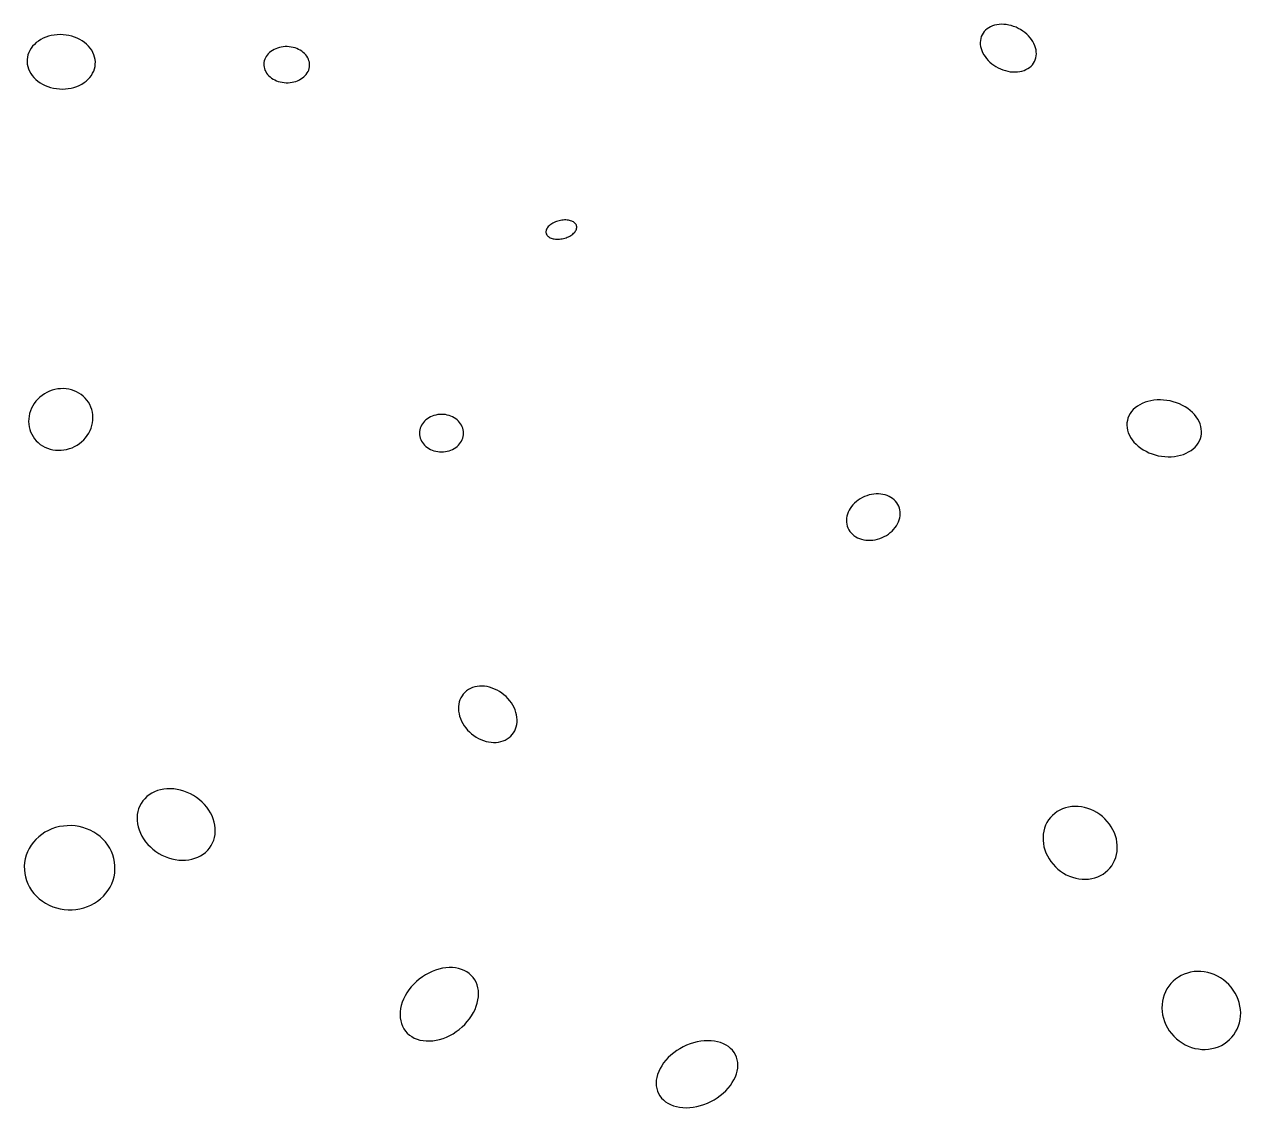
# Model space of a CAD drawing. Header units: metres. Extents: x -13210 to 22947, y -293218 to -275362.
# Drawn here: x 5894 to 22947, y -293218 to -278028 of the extents above; entities that cross this region are included whole.
import ezdxf

# ---------------------------------------------------------------- set-up
doc = ezdxf.new("R2010")
doc.units = ezdxf.units.M

msp = doc.modelspace()

# ---------------------------------------------------------------- linework, layer by layer
at = {"layer": 'LAYER'}
for p, q in [((19350.72, -278129.92), (19334.35, -278151.72)), ((19369.66, -278109.89), (19350.72, -278129.92)), ((19391.03, -278091.78), (19369.66, -278109.89)), ((19414.66, -278075.73), (19391.03, -278091.78)), ((19440.38, -278061.86), (19414.66, -278075.73)), ((19467.98, -278050.27), (19440.38, -278061.86)), ((19497.27, -278041.07), (19467.98, -278050.27)), ((19528, -278034.3), (19497.27, -278041.07)), ((19559.96, -278030.04), (19528, -278034.3)), ((19592.9, -278028.3), (19559.96, -278030.04)), ((19626.57, -278029.11), (19592.9, -278028.3)), ((19660.71, -278032.45), (19626.57, -278029.11)), ((19695.06, -278038.3), (19660.71, -278032.45)), ((19729.36, -278046.62), (19695.06, -278038.3)), ((19763.34, -278057.34), (19729.36, -278046.62)), ((19796.76, -278070.38), (19763.34, -278057.34)), ((19829.36, -278085.65), (19796.76, -278070.38)), ((19860.88, -278103.02), (19829.36, -278085.65)), ((19891.1, -278122.36), (19860.88, -278103.02)), ((19919.77, -278143.53), (19891.1, -278122.36)), ((6061.28, -278284.9), (6034.11, -278309.47)), ((6091.11, -278262.38), (6061.28, -278284.9)), ((6123.38, -278242.08), (6091.11, -278262.38)), ((6157.83, -278224.15), (6123.38, -278242.08)), ((6194.21, -278208.74), (6157.83, -278224.15)), ((6232.24, -278195.95), (6194.21, -278208.74)), ((6271.63, -278185.88), (6232.24, -278195.95)), ((6312.08, -278178.62), (6271.63, -278185.88)), ((6353.28, -278174.21), (6312.08, -278178.62)), ((6394.92, -278172.7), (6353.28, -278174.21)), ((6436.68, -278174.08), (6394.92, -278172.7)), ((6478.24, -278178.36), (6436.68, -278174.08)), ((6519.29, -278185.5), (6478.24, -278178.36)), ((6559.51, -278195.44), (6519.29, -278185.5)), ((6598.61, -278208.11), (6559.51, -278195.44)), ((6636.27, -278223.41), (6598.61, -278208.11)), ((6672.22, -278241.23), (6636.27, -278223.41)), ((6706.18, -278261.43), (6672.22, -278241.23)), ((6737.89, -278283.85), (6706.18, -278261.43)), ((6767.11, -278308.33), (6737.89, -278283.85)), ((19296.76, -278253.12), (19294.7, -278281.05)), ((19294.7, -278281.05), (19295.63, -278309.61)), ((19301.81, -278226.02), (19296.76, -278253.12)), ((19309.81, -278199.95), (19301.81, -278226.02)), ((19320.68, -278175.12), (19309.81, -278199.95)), ((19334.35, -278151.72), (19320.68, -278175.12)), ((19946.68, -278166.37), (19919.77, -278143.53)), ((19971.62, -278190.7), (19946.68, -278166.37)), ((19994.41, -278216.33), (19971.62, -278190.7)), ((20014.88, -278243.08), (19994.41, -278216.33)), ((20032.86, -278270.73), (20014.88, -278243.08)), ((20048.22, -278299.08), (20032.86, -278270.73)), ((20060.84, -278327.91), (20048.22, -278299.08)), ((5944.6, -278456.03), (5936.92, -278488.52)), ((5955.82, -278424.28), (5944.6, -278456.03)), ((5970.51, -278393.53), (5955.82, -278424.28)), ((5988.55, -278363.99), (5970.51, -278393.53)), ((6009.8, -278335.9), (5988.55, -278363.99)), ((6034.11, -278309.47), (6009.8, -278335.9)), ((6793.63, -278334.68), (6767.11, -278308.33)), ((6817.22, -278362.7), (6793.63, -278334.68)), ((6837.73, -278392.18), (6817.22, -278362.7)), ((6854.99, -278422.88), (6837.73, -278392.18)), ((6868.86, -278454.59), (6854.99, -278422.88)), ((6879.25, -278487.05), (6868.86, -278454.59)), ((9297.66, -278458.66), (9284.09, -278477.83)), ((9313.32, -278440.52), (9297.66, -278458.66)), ((9330.95, -278423.55), (9313.32, -278440.52)), ((9350.41, -278407.88), (9330.95, -278423.55)), ((9371.56, -278393.62), (9350.41, -278407.88)), ((9394.24, -278380.89), (9371.56, -278393.62)), ((9418.26, -278369.78), (9394.24, -278380.89)), ((9443.46, -278360.38), (9418.26, -278369.78)), ((9469.63, -278352.76), (9443.46, -278360.38)), ((9496.59, -278346.97), (9469.63, -278352.76)), ((9524.11, -278343.07), (9496.59, -278346.97)), ((9552.01, -278341.07), (9524.11, -278343.07)), ((9580.05, -278341.01), (9552.01, -278341.07)), ((9608.03, -278342.86), (9580.05, -278341.01)), ((9635.74, -278346.63), (9608.03, -278342.86)), ((9662.96, -278352.29), (9635.74, -278346.63)), ((9689.49, -278359.78), (9662.96, -278352.29)), ((9715.12, -278369.06), (9689.49, -278359.78)), ((9739.67, -278380.05), (9715.12, -278369.06)), ((9762.94, -278392.67), (9739.67, -278380.05)), ((9784.75, -278406.82), (9762.94, -278392.67)), ((9804.95, -278422.4), (9784.75, -278406.82)), ((9823.37, -278439.28), (9804.95, -278422.4)), ((9839.88, -278457.34), (9823.37, -278439.28)), ((9854.35, -278476.45), (9839.88, -278457.34)), ((9866.67, -278496.45), (9854.35, -278476.45)), ((19295.63, -278309.61), (19299.55, -278338.56)), ((19299.55, -278338.56), (19306.43, -278367.69)), ((19306.43, -278367.69), (19316.21, -278396.79)), ((19316.21, -278396.79), (19328.83, -278425.62)), ((19328.83, -278425.62), (19344.19, -278453.97)), ((19344.19, -278453.97), (19362.17, -278481.62)), ((20070.63, -278357), (20060.84, -278327.91)), ((20077.51, -278386.14), (20070.63, -278357)), ((20075.24, -278498.68), (20080.29, -278471.58)), ((20081.42, -278415.09), (20077.51, -278386.14)), ((20080.29, -278471.58), (20082.35, -278443.64)), ((20082.35, -278443.64), (20081.42, -278415.09)), ((5932.85, -278521.5), (5932.42, -278554.74)), ((5932.42, -278554.74), (5935.63, -278587.97)), ((5936.92, -278488.52), (5932.85, -278521.5)), ((5935.63, -278587.97), (5942.45, -278620.94)), ((5942.45, -278620.94), (5952.85, -278653.4)), ((6877.11, -278651.96), (6884.79, -278619.47)), ((6886.08, -278520.02), (6879.25, -278487.05)), ((6884.79, -278619.47), (6888.86, -278586.48)), ((6889.29, -278553.25), (6886.08, -278520.02)), ((6888.86, -278586.48), (6889.29, -278553.25)), ((6888.86, -278586.48), (6888.86, -278586.48)), ((9252.48, -278561.81), (9250.56, -278583.83)), ((9250.56, -278583.83), (9251.07, -278605.93)), ((9251.07, -278605.93), (9254.03, -278627.94)), ((9256.84, -278540.04), (9252.48, -278561.81)), ((9254.03, -278627.94), (9259.41, -278649.69)), ((9263.6, -278518.68), (9256.84, -278540.04)), ((9272.71, -278497.89), (9263.6, -278518.68)), ((9284.09, -278477.83), (9272.71, -278497.89)), ((9876.75, -278517.19), (9866.67, -278496.45)), ((9884.51, -278538.52), (9876.75, -278517.19)), ((9889.89, -278560.27), (9884.51, -278538.52)), ((9887.08, -278648.17), (9891.44, -278626.39)), ((9892.85, -278582.27), (9889.89, -278560.27)), ((9891.44, -278626.39), (9893.37, -278604.37)), ((9893.37, -278604.37), (9892.85, -278582.27)), ((9893.37, -278604.37), (9893.37, -278604.37)), ((19362.17, -278481.62), (19382.64, -278508.37)), ((19382.64, -278508.37), (19405.43, -278534)), ((19405.43, -278534), (19430.37, -278558.33)), ((19430.37, -278558.33), (19457.28, -278581.16)), ((19457.28, -278581.16), (19485.95, -278602.34)), ((19485.95, -278602.34), (19516.17, -278621.68)), ((19516.17, -278621.68), (19547.69, -278639.05)), ((19547.69, -278639.05), (19580.29, -278654.31)), ((19962.39, -278648.97), (19986.02, -278632.92)), ((19986.02, -278632.92), (20007.39, -278614.81)), ((20007.39, -278614.81), (20026.33, -278594.78)), ((20026.33, -278594.78), (20042.7, -278572.98)), ((20042.7, -278572.98), (20056.37, -278549.57)), ((20056.37, -278549.57), (20067.24, -278524.74)), ((20056.37, -278549.57), (20056.37, -278549.57)), ((20067.24, -278524.74), (20075.24, -278498.68)), ((5952.85, -278653.4), (5966.72, -278685.1)), ((5966.72, -278685.1), (5983.98, -278715.81)), ((5983.98, -278715.81), (6004.48, -278745.29)), ((6004.48, -278745.29), (6028.08, -278773.3)), ((6028.08, -278773.3), (6054.6, -278799.65)), ((6054.6, -278799.65), (6083.82, -278824.14)), ((6760.43, -278823.08), (6787.6, -278798.51)), ((6787.6, -278798.51), (6811.91, -278772.08)), ((6811.91, -278772.08), (6833.16, -278743.99)), ((6833.16, -278743.99), (6851.2, -278714.46)), ((6851.2, -278714.46), (6865.89, -278683.7)), ((6865.89, -278683.7), (6877.11, -278651.96)), ((9259.41, -278649.69), (9267.17, -278671.02)), ((9267.17, -278671.02), (9277.25, -278691.76)), ((9277.25, -278691.76), (9289.57, -278711.76)), ((9289.57, -278711.76), (9304.04, -278730.86)), ((9304.04, -278730.86), (9320.55, -278748.92)), ((9320.55, -278748.92), (9338.98, -278765.81)), ((9338.98, -278765.81), (9359.17, -278781.38)), ((9359.17, -278781.38), (9380.99, -278795.54)), ((9380.99, -278795.54), (9404.26, -278808.16)), ((9404.26, -278808.16), (9428.8, -278819.14)), ((9700.47, -278827.82), (9725.66, -278818.42)), ((9725.66, -278818.42), (9749.69, -278807.32)), ((9749.69, -278807.32), (9772.36, -278794.59)), ((9772.36, -278794.59), (9793.51, -278780.33)), ((9793.51, -278780.33), (9812.98, -278764.66)), ((9812.98, -278764.66), (9830.61, -278747.68)), ((9830.61, -278747.68), (9846.27, -278729.54)), ((9846.27, -278729.54), (9859.84, -278710.37)), ((9859.84, -278710.37), (9871.22, -278690.32)), ((9871.22, -278690.32), (9880.32, -278669.53)), ((9880.32, -278669.53), (9887.08, -278648.17)), ((19580.29, -278654.31), (19613.71, -278667.36)), ((19613.71, -278667.36), (19647.69, -278678.08)), ((19647.69, -278678.08), (19681.99, -278686.4)), ((19681.99, -278686.4), (19716.34, -278692.25)), ((19716.34, -278692.25), (19750.48, -278695.59)), ((19750.48, -278695.59), (19784.15, -278696.4)), ((19784.15, -278696.4), (19817.09, -278694.66)), ((19817.09, -278694.66), (19849.05, -278690.39)), ((19849.05, -278690.39), (19879.78, -278683.63)), ((19879.78, -278683.63), (19909.07, -278674.42)), ((19909.07, -278674.42), (19936.67, -278662.84)), ((19936.67, -278662.84), (19962.39, -278648.97)), ((6083.82, -278824.14), (6115.53, -278846.56)), ((6115.53, -278846.56), (6149.49, -278866.76)), ((6149.49, -278866.76), (6185.44, -278884.58)), ((6185.44, -278884.58), (6223.1, -278899.88)), ((6223.1, -278899.88), (6262.2, -278912.55)), ((6262.2, -278912.55), (6302.42, -278922.49)), ((6302.42, -278922.49), (6343.47, -278929.62)), ((6343.47, -278929.62), (6385.03, -278933.9)), ((6385.03, -278933.9), (6426.79, -278935.29)), ((6426.79, -278935.29), (6468.43, -278933.77)), ((6468.43, -278933.77), (6509.63, -278929.36)), ((6509.63, -278929.36), (6550.08, -278922.1)), ((6550.08, -278922.1), (6589.46, -278912.04)), ((6589.46, -278912.04), (6627.49, -278899.25)), ((6627.49, -278899.25), (6663.87, -278883.83)), ((6663.87, -278883.83), (6698.33, -278865.9)), ((6698.33, -278865.9), (6730.6, -278845.6)), ((6730.6, -278845.6), (6760.43, -278823.08)), ((9428.8, -278819.14), (9454.44, -278828.42)), ((9454.44, -278828.42), (9480.97, -278835.92)), ((9480.97, -278835.92), (9508.19, -278841.57)), ((9508.19, -278841.57), (9535.89, -278845.34)), ((9535.89, -278845.34), (9563.88, -278847.2)), ((9563.88, -278847.2), (9591.92, -278847.13)), ((9591.92, -278847.13), (9619.81, -278845.14)), ((9619.81, -278845.14), (9647.34, -278841.23)), ((9647.34, -278841.23), (9674.29, -278835.45)), ((9674.29, -278835.45), (9700.47, -278827.82)), ((13239.41, -280864.94), (13230.1, -280876.29)), ((13250.11, -280853.9), (13239.41, -280864.94)), ((13262.13, -280843.27), (13250.11, -280853.9)), ((13275.36, -280833.12), (13262.13, -280843.27)), ((13289.72, -280823.52), (13275.36, -280833.12)), ((13305.08, -280814.56), (13289.72, -280823.52)), ((13321.34, -280806.29), (13305.08, -280814.56)), ((13338.36, -280798.79), (13321.34, -280806.29)), ((13356.03, -280792.1), (13338.36, -280798.79)), ((13374.2, -280786.28), (13356.03, -280792.1)), ((13392.73, -280781.38), (13374.2, -280786.28)), ((13411.5, -280777.43), (13392.73, -280781.38)), ((13430.34, -280774.47), (13411.5, -280777.43)), ((13449.13, -280772.5), (13430.34, -280774.47)), ((13467.71, -280771.56), (13449.13, -280772.5)), ((13485.95, -280771.64), (13467.71, -280771.56)), ((13503.7, -280772.74), (13485.95, -280771.64)), ((13520.83, -280774.87), (13503.7, -280772.74)), ((13537.22, -280777.99), (13520.83, -280774.87)), ((13552.73, -280782.09), (13537.22, -280777.99)), ((13567.25, -280787.14), (13552.73, -280782.09)), ((13580.67, -280793.09), (13567.25, -280787.14)), ((13592.88, -280799.91), (13580.67, -280793.09)), ((13603.8, -280807.54), (13592.88, -280799.91)), ((13613.33, -280815.92), (13603.8, -280807.54)), ((13621.41, -280824.99), (13613.33, -280815.92)), ((13627.98, -280834.68), (13621.41, -280824.99)), ((13632.98, -280844.91), (13627.98, -280834.68)), ((13636.38, -280855.61), (13632.98, -280844.91)), ((13638.15, -280866.7), (13636.38, -280855.61)), ((13208.03, -280923.09), (13206.52, -280934.69)), ((13206.52, -280934.69), (13206.65, -280946.08)), ((13206.65, -280946.08), (13208.42, -280957.17)), ((13211.18, -280911.35), (13208.03, -280923.09)), ((13208.42, -280957.17), (13208.42, -280957.17)), ((13208.42, -280957.17), (13211.82, -280967.87)), ((13215.93, -280899.58), (13211.18, -280911.35)), ((13211.82, -280967.87), (13216.82, -280978.11)), ((13222.25, -280887.86), (13215.93, -280899.58)), ((13216.82, -280978.11), (13223.39, -280987.79)), ((13230.1, -280876.29), (13222.25, -280887.86)), ((13223.39, -280987.79), (13231.47, -280996.86)), ((13231.47, -280996.86), (13241, -281005.24)), ((13241, -281005.24), (13251.92, -281012.87)), ((13251.92, -281012.87), (13264.13, -281019.69)), ((13264.13, -281019.69), (13277.55, -281025.64)), ((13277.55, -281025.64), (13292.07, -281030.69)), ((13292.07, -281030.69), (13307.58, -281034.79)), ((13307.58, -281034.79), (13323.96, -281037.92)), ((13414.46, -281038.32), (13433.3, -281035.35)), ((13433.3, -281035.35), (13452.06, -281031.4)), ((13452.06, -281031.4), (13470.6, -281026.5)), ((13470.6, -281026.5), (13488.77, -281020.68)), ((13488.77, -281020.68), (13506.44, -281014)), ((13506.44, -281014), (13523.46, -281006.49)), ((13523.46, -281006.49), (13539.72, -280998.23)), ((13539.72, -280998.23), (13555.08, -280989.26)), ((13555.08, -280989.26), (13569.43, -280979.66)), ((13569.43, -280979.66), (13582.67, -280969.51)), ((13582.67, -280969.51), (13594.68, -280958.88)), ((13594.68, -280958.88), (13605.39, -280947.84)), ((13605.39, -280947.84), (13614.7, -280936.5)), ((13614.7, -280936.5), (13622.55, -280924.92)), ((13622.55, -280924.92), (13628.87, -280913.2)), ((13628.87, -280913.2), (13633.62, -280901.43)), ((13633.62, -280901.43), (13636.77, -280889.7)), ((13636.77, -280889.7), (13638.28, -280878.09)), ((13638.28, -280878.09), (13638.15, -280866.7)), ((13323.96, -281037.92), (13341.1, -281040.04)), ((13341.1, -281040.04), (13358.85, -281041.15)), ((13358.85, -281041.15), (13377.09, -281041.23)), ((13377.09, -281041.23), (13395.67, -281040.28)), ((13395.67, -281040.28), (13414.46, -281038.32)), ((6142.65, -283231.63), (6111.67, -283256.51)), ((6175.62, -283209.31), (6142.65, -283231.63)), ((6210.33, -283189.73), (6175.62, -283209.31)), ((6246.51, -283173.03), (6210.33, -283189.73)), ((6283.9, -283159.35), (6246.51, -283173.03)), ((6322.2, -283148.78), (6283.9, -283159.35)), ((6361.13, -283141.4), (6322.2, -283148.78)), ((6400.38, -283137.28), (6361.13, -283141.4)), ((6439.67, -283136.44), (6400.38, -283137.28)), ((6478.68, -283138.9), (6439.67, -283136.44)), ((6517.13, -283144.62), (6478.68, -283138.9)), ((6554.72, -283153.57), (6517.13, -283144.62)), ((6591.17, -283165.68), (6554.72, -283153.57)), ((6626.19, -283180.86), (6591.17, -283165.68)), ((6659.53, -283198.99), (6626.19, -283180.86)), ((6690.92, -283219.94), (6659.53, -283198.99)), ((6720.13, -283243.54), (6690.92, -283219.94)), ((6746.93, -283269.61), (6720.13, -283243.54)), ((5994.27, -283412.19), (5979.55, -283447.91)), ((6012.12, -283377.65), (5994.27, -283412.19)), ((6032.95, -283344.57), (6012.12, -283377.65)), ((6056.61, -283313.2), (6032.95, -283344.57)), ((6082.92, -283283.77), (6056.61, -283313.2)), ((6111.67, -283256.51), (6082.92, -283283.77)), ((6771.13, -283297.96), (6746.93, -283269.61)), ((6792.54, -283328.37), (6771.13, -283297.96)), ((6810.99, -283360.61), (6792.54, -283328.37)), ((6826.35, -283394.44), (6810.99, -283360.61)), ((6838.49, -283429.59), (6826.35, -283394.44)), ((21468.24, -283405.16), (21441.04, -283430.35)), ((21498.53, -283382.17), (21468.24, -283405.16)), ((21531.68, -283361.55), (21498.53, -283382.17)), ((21567.44, -283343.45), (21531.68, -283361.55)), ((21605.53, -283328.01), (21567.44, -283343.45)), ((21645.68, -283315.34), (21605.53, -283328.01)), ((21687.57, -283305.56), (21645.68, -283315.34)), ((21730.88, -283298.72), (21687.57, -283305.56)), ((21775.28, -283294.88), (21730.88, -283298.72)), ((21820.44, -283294.07), (21775.28, -283294.88)), ((21866.01, -283296.3), (21820.44, -283294.07)), ((21911.65, -283301.55), (21866.01, -283296.3)), ((21957, -283309.78), (21911.65, -283301.55)), ((22001.73, -283320.93), (21957, -283309.78)), ((22045.49, -283334.9), (22001.73, -283320.93)), ((22087.94, -283351.61), (22045.49, -283334.9)), ((22128.78, -283370.91), (22087.94, -283351.61)), ((22167.68, -283392.66), (22128.78, -283370.91)), ((22204.35, -283416.71), (22167.68, -283392.66)), ((22238.51, -283442.85), (22204.35, -283416.71)), ((5955.08, -283559.48), (5953.71, -283597.2)), ((5959.87, -283521.84), (5955.08, -283559.48)), ((5968.05, -283484.56), (5959.87, -283521.84)), ((5979.55, -283447.91), (5968.05, -283484.56)), ((6847.33, -283465.8), (6838.49, -283429.59)), ((6852.8, -283502.79), (6847.33, -283465.8)), ((6848.69, -283615.65), (6853.48, -283578)), ((6854.86, -283540.29), (6852.8, -283502.79)), ((6853.48, -283578), (6854.86, -283540.29)), ((11505.71, -283591.38), (11489.31, -283609.61)), ((11523.92, -283574.44), (11505.71, -283591.38)), ((11543.79, -283558.92), (11523.92, -283574.44)), ((11565.17, -283544.93), (11543.79, -283558.92)), ((11587.9, -283532.59), (11565.17, -283544.93)), ((11611.81, -283521.98), (11587.9, -283532.59)), ((11636.71, -283513.18), (11611.81, -283521.98)), ((11662.42, -283506.27), (11636.71, -283513.18)), ((11688.73, -283501.3), (11662.42, -283506.27)), ((11715.45, -283498.29), (11688.73, -283501.3)), ((11742.38, -283497.29), (11715.45, -283498.29)), ((11769.31, -283498.29), (11742.38, -283497.29)), ((11796.03, -283501.28), (11769.31, -283498.29)), ((11822.35, -283506.25), (11796.03, -283501.28)), ((11848.05, -283513.16), (11822.35, -283506.25)), ((11872.96, -283521.95), (11848.05, -283513.16)), ((11896.86, -283532.55), (11872.96, -283521.95)), ((11919.6, -283544.89), (11896.86, -283532.55)), ((11940.98, -283558.88), (11919.6, -283544.89)), ((11960.86, -283574.39), (11940.98, -283558.88)), ((11979.07, -283591.33), (11960.86, -283574.39)), ((11995.48, -283609.55), (11979.07, -283591.33)), ((21357.78, -283581.92), (21352.56, -283615.74)), ((21366.93, -283548.93), (21357.78, -283581.92)), ((21379.95, -283517.05), (21366.93, -283548.93)), ((21396.73, -283486.5), (21379.95, -283517.05)), ((21417.14, -283457.53), (21396.73, -283486.5)), ((21441.04, -283430.35), (21417.14, -283457.53)), ((22269.9, -283470.9), (22238.51, -283442.85)), ((22298.28, -283500.64), (22269.9, -283470.9)), ((22323.43, -283531.84), (22298.28, -283500.64)), ((22345.17, -283564.27), (22323.43, -283531.84)), ((22363.33, -283597.68), (22345.17, -283564.27)), ((5953.71, -283597.2), (5955.76, -283634.69)), ((5955.76, -283634.69), (5961.23, -283671.69)), ((5961.23, -283671.69), (5970.07, -283707.9)), ((5970.07, -283707.9), (5982.21, -283743.05)), ((5982.21, -283743.05), (5997.57, -283776.87)), ((6775.61, -283792.91), (6796.44, -283759.83)), ((6796.44, -283759.83), (6814.29, -283725.3)), ((6814.29, -283725.3), (6829.02, -283689.58)), ((6829.02, -283689.58), (6840.51, -283652.93)), ((6840.51, -283652.93), (6848.69, -283615.65)), ((11434.62, -283737.71), (11433.45, -283760.66)), ((11433.45, -283760.66), (11433.45, -283760.66)), ((11433.45, -283760.66), (11434.63, -283783.61)), ((11438.14, -283714.93), (11434.62, -283737.71)), ((11443.97, -283692.5), (11438.14, -283714.93)), ((11452.07, -283670.59), (11443.97, -283692.5)), ((11462.38, -283649.37), (11452.07, -283670.59)), ((11474.83, -283628.99), (11462.38, -283649.37)), ((11489.31, -283609.61), (11474.83, -283628.99)), ((12009.96, -283628.93), (11995.48, -283609.55)), ((12022.41, -283649.3), (12009.96, -283628.93)), ((12032.73, -283670.53), (12022.41, -283649.3)), ((12040.84, -283692.44), (12032.73, -283670.53)), ((12046.67, -283714.86), (12040.84, -283692.44)), ((12050.19, -283737.64), (12046.67, -283714.86)), ((12051.37, -283760.59), (12050.19, -283737.64)), ((12050.2, -283783.54), (12051.37, -283760.59)), ((21352.56, -283615.74), (21351.32, -283650.16)), ((21351.32, -283650.16), (21354.06, -283684.9)), ((21354.06, -283684.9), (21360.75, -283719.71)), ((21360.75, -283719.71), (21371.36, -283754.31)), ((21371.36, -283754.31), (21385.8, -283788.45)), ((22377.77, -283631.82), (22363.33, -283597.68)), ((22388.38, -283666.42), (22377.77, -283631.82)), ((22395.07, -283701.22), (22388.38, -283666.42)), ((22397.81, -283735.97), (22395.07, -283701.22)), ((22396.57, -283770.38), (22397.81, -283735.97)), ((5997.57, -283776.87), (5997.57, -283776.87)), ((5997.57, -283776.87), (6016.02, -283809.11)), ((6016.02, -283809.11), (6037.43, -283839.53)), ((6037.43, -283839.53), (6061.63, -283867.88)), ((6061.63, -283867.88), (6088.43, -283893.95)), ((6088.43, -283893.95), (6117.64, -283917.55)), ((6117.64, -283917.55), (6149.04, -283938.5)), ((6598.24, -283947.76), (6632.95, -283928.17)), ((6632.95, -283928.17), (6665.91, -283905.86)), ((6665.91, -283905.86), (6696.89, -283880.97)), ((6696.89, -283880.97), (6725.64, -283853.71)), ((6725.64, -283853.71), (6751.95, -283824.29)), ((6751.95, -283824.29), (6775.61, -283792.91)), ((11434.63, -283783.61), (11438.15, -283806.39)), ((11438.15, -283806.39), (11443.98, -283828.82)), ((11443.98, -283828.82), (11452.09, -283850.73)), ((11452.09, -283850.73), (11462.41, -283871.95)), ((11462.41, -283871.95), (11474.85, -283892.33)), ((11474.85, -283892.33), (11489.34, -283911.7)), ((11489.34, -283911.7), (11505.75, -283929.92)), ((11505.75, -283929.92), (11523.96, -283946.86)), ((11960.9, -283946.81), (11979.11, -283929.87)), ((11979.11, -283929.87), (11995.51, -283911.64)), ((11995.51, -283911.64), (12009.99, -283892.27)), ((12009.99, -283892.27), (12022.44, -283871.89)), ((12022.44, -283871.89), (12032.75, -283850.66)), ((12032.75, -283850.66), (12040.85, -283828.75)), ((12040.85, -283828.75), (12046.68, -283806.32)), ((12046.68, -283806.32), (12050.2, -283783.54)), ((21385.8, -283788.45), (21403.96, -283821.86)), ((21403.96, -283821.86), (21425.7, -283854.29)), ((21425.7, -283854.29), (21450.85, -283885.49)), ((21450.85, -283885.49), (21479.23, -283915.23)), ((21479.23, -283915.23), (21510.62, -283943.28)), ((22308.09, -283955.78), (22331.99, -283928.6)), ((22331.99, -283928.6), (22352.4, -283899.63)), ((22352.4, -283899.63), (22369.18, -283869.08)), ((22369.18, -283869.08), (22382.2, -283837.2)), ((22382.2, -283837.2), (22391.35, -283804.21)), ((22391.35, -283804.21), (22396.57, -283770.38)), ((22391.35, -283804.21), (22391.35, -283804.21)), ((6149.04, -283938.5), (6182.37, -283956.63)), ((6182.37, -283956.63), (6217.39, -283971.8)), ((6217.39, -283971.8), (6253.84, -283983.92)), ((6253.84, -283983.92), (6291.43, -283992.87)), ((6291.43, -283992.87), (6329.88, -283998.59)), ((6329.88, -283998.59), (6368.9, -284001.04)), ((6368.9, -284001.04), (6408.18, -284000.2)), ((6408.18, -284000.2), (6447.44, -283996.08)), ((6447.44, -283996.08), (6486.36, -283988.71)), ((6486.36, -283988.71), (6524.66, -283978.14)), ((6524.66, -283978.14), (6562.05, -283964.45)), ((6562.05, -283964.45), (6598.24, -283947.76)), ((11523.96, -283946.86), (11543.83, -283962.38)), ((11543.83, -283962.38), (11565.22, -283976.36)), ((11565.22, -283976.36), (11587.95, -283988.7)), ((11587.95, -283988.7), (11611.86, -283999.31)), ((11611.86, -283999.31), (11636.77, -284008.1)), ((11636.77, -284008.1), (11662.47, -284015)), ((11662.47, -284015), (11688.79, -284019.97)), ((11688.79, -284019.97), (11715.51, -284022.97)), ((11715.51, -284022.97), (11742.44, -284023.97)), ((11742.44, -284023.97), (11769.37, -284022.96)), ((11769.37, -284022.96), (11796.09, -284019.96)), ((11796.09, -284019.96), (11822.4, -284014.98)), ((11822.4, -284014.98), (11848.11, -284008.07)), ((11848.11, -284008.07), (11873.01, -283999.28)), ((11873.01, -283999.28), (11896.92, -283988.67)), ((11896.92, -283988.67), (11919.65, -283976.32)), ((11919.65, -283976.32), (11941.03, -283962.33)), ((11941.03, -283962.33), (11960.9, -283946.81)), ((21510.62, -283943.28), (21544.78, -283969.42)), ((21544.78, -283969.42), (21581.45, -283993.46)), ((21581.45, -283993.46), (21620.35, -284015.22)), ((21620.35, -284015.22), (21661.18, -284034.52)), ((21661.18, -284034.52), (21703.64, -284051.22)), ((21703.64, -284051.22), (21747.4, -284065.2)), ((21747.4, -284065.2), (21792.13, -284076.35)), ((21792.13, -284076.35), (21837.48, -284084.58)), ((21837.48, -284084.58), (21883.12, -284089.83)), ((21883.12, -284089.83), (21928.69, -284092.05)), ((21928.69, -284092.05), (21973.85, -284091.25)), ((21973.85, -284091.25), (22018.25, -284087.41)), ((22018.25, -284087.41), (22061.56, -284080.57)), ((22061.56, -284080.57), (22103.45, -284070.78)), ((22103.45, -284070.78), (22143.6, -284058.12)), ((22143.6, -284058.12), (22181.69, -284042.68)), ((22181.69, -284042.68), (22217.45, -284024.58)), ((22217.45, -284024.58), (22250.6, -284003.95)), ((22250.6, -284003.95), (22280.89, -283980.96)), ((22280.89, -283980.96), (22308.09, -283955.78)), ((17802.4, -284615), (17769.52, -284620.14)), ((17835.23, -284612.31), (17802.4, -284615)), ((17867.76, -284612.1), (17835.23, -284612.31)), ((17899.75, -284614.37), (17867.76, -284612.1)), ((17930.94, -284619.09), (17899.75, -284614.37)), ((17511.44, -284764.58), (17490.99, -284789.28)), ((17534.05, -284741.19), (17511.44, -284764.58)), ((17558.66, -284719.3), (17534.05, -284741.19)), ((17585.08, -284699.06), (17558.66, -284719.3)), ((17613.1, -284680.65), (17585.08, -284699.06)), ((17642.52, -284664.18), (17613.1, -284680.65)), ((17673.11, -284649.8), (17642.52, -284664.18)), ((17704.63, -284637.6), (17673.11, -284649.8)), ((17736.85, -284627.69), (17704.63, -284637.6)), ((17769.52, -284620.14), (17736.85, -284627.69)), ((17961.12, -284626.24), (17930.94, -284619.09)), ((17990.04, -284635.76), (17961.12, -284626.24)), ((18017.48, -284647.57), (17990.04, -284635.76)), ((18043.24, -284661.59), (18017.48, -284647.57)), ((18067.12, -284677.71), (18043.24, -284661.59)), ((18088.93, -284695.8), (18067.12, -284677.71)), ((18108.52, -284715.74), (18088.93, -284695.8)), ((18125.74, -284737.36), (18108.52, -284715.74)), ((18140.44, -284760.5), (18125.74, -284737.36)), ((18152.53, -284785), (18140.44, -284760.5)), ((18161.9, -284810.65), (18152.53, -284785)), ((17421.25, -284954.08), (17419.27, -284982.36)), ((17426.07, -284925.68), (17421.25, -284954.08)), ((17433.72, -284897.37), (17426.07, -284925.68)), ((17444.12, -284869.36), (17433.72, -284897.37)), ((17457.21, -284841.87), (17444.12, -284869.36)), ((17472.87, -284815.11), (17457.21, -284841.87)), ((17490.99, -284789.28), (17472.87, -284815.11)), ((18158.69, -284977.57), (18166.34, -284949.26)), ((18168.49, -284837.27), (18161.9, -284810.65)), ((18166.34, -284949.26), (18171.16, -284920.86)), ((18172.24, -284864.65), (18168.49, -284837.27)), ((18171.16, -284920.86), (18173.14, -284892.58)), ((18173.14, -284892.58), (18172.24, -284864.65)), ((17419.27, -284982.36), (17420.17, -285010.29)), ((17420.17, -285010.29), (17423.92, -285037.67)), ((17423.92, -285037.67), (17430.51, -285064.29)), ((17430.51, -285064.29), (17439.88, -285089.94)), ((17439.88, -285089.94), (17439.88, -285089.94)), ((17439.88, -285089.94), (17451.97, -285114.44)), ((17451.97, -285114.44), (17466.67, -285137.58)), ((18058.36, -285133.75), (18080.97, -285110.36)), ((18080.97, -285110.36), (18101.42, -285085.66)), ((18101.42, -285085.66), (18119.54, -285059.83)), ((18119.54, -285059.83), (18135.2, -285033.07)), ((18135.2, -285033.07), (18148.29, -285005.58)), ((18148.29, -285005.58), (18158.69, -284977.57)), ((17466.67, -285137.58), (17483.89, -285159.2)), ((17483.89, -285159.2), (17503.48, -285179.14)), ((17503.48, -285179.14), (17525.29, -285197.23)), ((17525.29, -285197.23), (17549.17, -285213.35)), ((17549.17, -285213.35), (17574.93, -285227.37)), ((17574.93, -285227.37), (17602.37, -285239.18)), ((17602.37, -285239.18), (17631.29, -285248.7)), ((17631.29, -285248.7), (17661.47, -285255.85)), ((17661.47, -285255.85), (17692.66, -285260.57)), ((17692.66, -285260.57), (17724.65, -285262.84)), ((17724.65, -285262.84), (17757.18, -285262.63)), ((17757.18, -285262.63), (17790.01, -285259.94)), ((17790.01, -285259.94), (17822.89, -285254.8)), ((17822.89, -285254.8), (17855.56, -285247.25)), ((17855.56, -285247.25), (17887.78, -285237.34)), ((17887.78, -285237.34), (17919.3, -285225.14)), ((17919.3, -285225.14), (17949.89, -285210.76)), ((17949.89, -285210.76), (17979.31, -285194.29)), ((17979.31, -285194.29), (18007.33, -285175.88)), ((18007.33, -285175.88), (18033.75, -285155.64)), ((18033.75, -285155.64), (18058.36, -285133.75)), ((12146.53, -287341.84), (12118.65, -287357.16)), ((12176.28, -287329.26), (12146.53, -287341.84)), ((12207.66, -287319.53), (12176.28, -287329.26)), ((12240.45, -287312.71), (12207.66, -287319.53)), ((12274.38, -287308.86), (12240.45, -287312.71)), ((12309.19, -287308), (12274.38, -287308.86)), ((12344.64, -287310.16), (12309.19, -287308)), ((12380.44, -287315.29), (12344.64, -287310.16)), ((12416.32, -287323.38), (12380.44, -287315.29)), ((12452.01, -287334.35), (12416.32, -287323.38)), ((12487.24, -287348.13), (12452.01, -287334.35)), ((12001.16, -287498.92), (11991.27, -287529.16)), ((12014.01, -287470.22), (12001.16, -287498.92)), ((12029.74, -287443.3), (12014.01, -287470.22)), ((12048.21, -287418.35), (12029.74, -287443.3)), ((12069.3, -287395.57), (12048.21, -287418.35)), ((12092.84, -287375.12), (12069.3, -287395.57)), ((12118.65, -287357.16), (12092.84, -287375.12)), ((12521.74, -287364.61), (12487.24, -287348.13)), ((12555.25, -287383.66), (12521.74, -287364.61)), ((12587.51, -287405.14), (12555.25, -287383.66)), ((12618.28, -287428.88), (12587.51, -287405.14)), ((12647.31, -287454.7), (12618.28, -287428.88)), ((12674.4, -287482.42), (12647.31, -287454.7)), ((12699.34, -287511.81), (12674.4, -287482.42)), ((12721.93, -287542.65), (12699.34, -287511.81)), ((11980.69, -287593.37), (11980.07, -287626.85)), ((11980.07, -287626.85), (11982.58, -287660.9)), ((11984.43, -287560.72), (11980.69, -287593.37)), ((11982.58, -287660.9), (11988.21, -287695.28)), ((11991.27, -287529.16), (11984.43, -287560.72)), ((12742.01, -287574.71), (12721.93, -287542.65)), ((12759.41, -287607.75), (12742.01, -287574.71)), ((12774.02, -287641.51), (12759.41, -287607.75)), ((12785.71, -287675.73), (12774.02, -287641.51)), ((12794.4, -287710.16), (12785.71, -287675.73)), ((11988.21, -287695.28), (11996.9, -287729.71)), ((11996.9, -287729.71), (12008.59, -287763.93)), ((12008.59, -287763.93), (12023.19, -287797.69)), ((12023.19, -287797.69), (12040.6, -287830.73)), ((12040.6, -287830.73), (12060.67, -287862.79)), ((12791.33, -287876.28), (12798.17, -287844.71)), ((12800.02, -287744.54), (12794.4, -287710.16)), ((12798.17, -287844.71), (12801.91, -287812.07)), ((12802.53, -287778.59), (12800.02, -287744.54)), ((12801.91, -287812.07), (12802.53, -287778.59)), ((12060.67, -287862.79), (12083.27, -287893.63)), ((12083.27, -287893.63), (12108.2, -287923.02)), ((12108.2, -287923.02), (12135.29, -287950.74)), ((12135.29, -287950.74), (12164.33, -287976.56)), ((12164.33, -287976.56), (12195.1, -288000.3)), ((12195.1, -288000.3), (12227.36, -288021.78)), ((12227.36, -288021.78), (12260.86, -288040.83)), ((12689.77, -288030.32), (12713.31, -288009.87)), ((12713.31, -288009.87), (12734.39, -287987.09)), ((12734.39, -287987.09), (12752.87, -287962.14)), ((12734.39, -287987.09), (12734.39, -287987.09)), ((12752.87, -287962.14), (12768.59, -287935.22)), ((12768.59, -287935.22), (12781.45, -287906.52)), ((12781.45, -287906.52), (12791.33, -287876.28)), ((12260.86, -288040.83), (12295.36, -288057.31)), ((12295.36, -288057.31), (12330.59, -288071.08)), ((12330.59, -288071.08), (12366.28, -288082.06)), ((12366.28, -288082.06), (12402.17, -288090.15)), ((12402.17, -288090.15), (12437.97, -288095.28)), ((12437.97, -288095.28), (12473.41, -288097.43)), ((12473.41, -288097.43), (12508.23, -288096.58)), ((12508.23, -288096.58), (12542.16, -288092.73)), ((12542.16, -288092.73), (12574.94, -288085.91)), ((12574.94, -288085.91), (12606.33, -288076.18)), ((12606.33, -288076.18), (12636.07, -288063.6)), ((12636.07, -288063.6), (12663.96, -288048.27)), ((12663.96, -288048.27), (12689.77, -288030.32)), ((7611.07, -288857.41), (7581.04, -288886.31)), ((7644.23, -288831.49), (7611.07, -288857.41)), ((7680.27, -288808.73), (7644.23, -288831.49)), ((7718.91, -288789.32), (7680.27, -288808.73)), ((7759.87, -288773.39), (7718.91, -288789.32)), ((7802.83, -288761.08), (7759.87, -288773.39)), ((7847.46, -288752.47), (7802.83, -288761.08)), ((7893.43, -288747.63), (7847.46, -288752.47)), ((7940.38, -288746.6), (7893.43, -288747.63)), ((7987.95, -288749.38), (7940.38, -288746.6)), ((8035.79, -288755.96), (7987.95, -288749.38)), ((8083.54, -288766.27), (8035.79, -288755.96)), ((8130.81, -288780.26), (8083.54, -288766.27)), ((8177.27, -288797.8), (8130.81, -288780.26)), ((8222.55, -288818.77), (8177.27, -288797.8)), ((8266.31, -288843), (8222.55, -288818.77)), ((8308.22, -288870.31), (8266.31, -288843)), ((8347.95, -288900.5), (8308.22, -288870.31)), ((7496.45, -289026.9), (7484.98, -289066.96)), ((7511.92, -288988.52), (7496.45, -289026.9)), ((7531.28, -288952.11), (7511.92, -288988.52)), ((7554.38, -288917.95), (7531.28, -288952.11)), ((7581.04, -288886.31), (7554.38, -288917.95)), ((8385.21, -288933.33), (8347.95, -288900.5)), ((8419.71, -288968.55), (8385.21, -288933.33)), ((8451.19, -289005.9), (8419.71, -288968.55)), ((8479.4, -289045.09), (8451.19, -289005.9)), ((8504.14, -289085.82), (8479.4, -289045.09)), ((20411.27, -289046.28), (20374.32, -289067.61)), ((20450.39, -289028.44), (20411.27, -289046.28)), ((20491.37, -289014.22), (20450.39, -289028.44)), ((20533.92, -289003.74), (20491.37, -289014.22)), ((20577.7, -288997.07), (20533.92, -289003.74)), ((20622.38, -288994.27), (20577.7, -288997.07)), ((20667.63, -288995.36), (20622.38, -288994.27)), ((20713.09, -289000.32), (20667.63, -288995.36)), ((20758.42, -289009.13), (20713.09, -289000.32)), ((20803.28, -289021.7), (20758.42, -289009.13)), ((20847.32, -289037.96), (20803.28, -289021.7)), ((20890.21, -289057.77), (20847.32, -289037.96)), ((7477.61, -289108.4), (7474.38, -289150.9)), ((7474.38, -289150.9), (7475.33, -289194.13)), ((7475.33, -289194.13), (7480.45, -289237.78)), ((7484.98, -289066.96), (7477.61, -289108.4)), ((8525.22, -289127.78), (8504.14, -289085.82)), ((8542.48, -289170.66), (8525.22, -289127.78)), ((8555.77, -289214.13), (8542.48, -289170.66)), ((8565.02, -289257.85), (8555.77, -289214.13)), ((20231.26, -289220.1), (20212.5, -289258.13)), ((20253.55, -289184.23), (20231.26, -289220.1)), ((20279.21, -289150.8), (20253.55, -289184.23)), ((20308.04, -289120.07), (20279.21, -289150.8)), ((20339.83, -289092.27), (20308.04, -289120.07)), ((20374.32, -289067.61), (20339.83, -289092.27)), ((20931.63, -289080.98), (20890.21, -289057.77)), ((20971.25, -289107.42), (20931.63, -289080.98)), ((21008.78, -289136.89), (20971.25, -289107.42)), ((21043.93, -289169.16), (21008.78, -289136.89)), ((21076.44, -289203.98), (21043.93, -289169.16)), ((21106.05, -289241.09), (21076.44, -289203.98)), ((6137.52, -289386.94), (6095.33, -289420.17)), ((6182.68, -289357.26), (6137.52, -289386.94)), ((6230.48, -289331.36), (6182.68, -289357.26)), ((6280.56, -289309.44), (6230.48, -289331.36)), ((6332.52, -289291.67), (6280.56, -289309.44)), ((6385.98, -289278.18), (6332.52, -289291.67)), ((6440.53, -289269.07), (6385.98, -289278.18)), ((6495.75, -289264.42), (6440.53, -289269.07)), ((6551.23, -289264.25), (6495.75, -289264.42)), ((6606.54, -289268.58), (6551.23, -289264.25)), ((6661.26, -289277.36), (6606.54, -289268.58)), ((6714.97, -289290.53), (6661.26, -289277.36)), ((6767.27, -289307.99), (6714.97, -289290.53)), ((6817.76, -289329.61), (6767.27, -289307.99)), ((6866.05, -289355.22), (6817.76, -289329.61)), ((6911.77, -289384.63), (6866.05, -289355.22)), ((6954.58, -289417.61), (6911.77, -289384.63)), ((7480.45, -289237.78), (7489.69, -289281.5)), ((7489.69, -289281.5), (7502.99, -289324.97)), ((7502.99, -289324.97), (7520.24, -289367.85)), ((7520.24, -289367.85), (7541.32, -289409.81)), ((8560.48, -289428.67), (8567.85, -289387.23)), ((8570.13, -289301.5), (8565.02, -289257.85)), ((8567.85, -289387.23), (8571.08, -289344.73)), ((8571.08, -289344.73), (8570.13, -289301.5)), ((20178.76, -289382.28), (20175.31, -289425.96)), ((20186.16, -289339.54), (20178.76, -289382.28)), ((20197.43, -289298.05), (20186.16, -289339.54)), ((20212.5, -289258.13), (20197.43, -289298.05)), ((21132.54, -289280.21), (21106.05, -289241.09)), ((21155.71, -289321.04), (21132.54, -289280.21)), ((21175.38, -289363.27), (21155.71, -289321.04)), ((21191.41, -289406.58), (21175.38, -289363.27)), ((5989.74, -289538.56), (5962.43, -289583.25)), ((6021.16, -289496.27), (5989.74, -289538.56)), ((6056.45, -289456.71), (6021.16, -289496.27)), ((6095.33, -289420.17), (6056.45, -289456.71)), ((6994.16, -289453.92), (6954.58, -289417.61)), ((7030.19, -289493.27), (6994.16, -289453.92)), ((7062.41, -289535.37), (7030.19, -289493.27)), ((7090.57, -289579.89), (7062.41, -289535.37)), ((7541.32, -289409.81), (7566.06, -289450.54)), ((7566.06, -289450.54), (7594.28, -289489.73)), ((7594.28, -289489.73), (7625.75, -289527.08)), ((7625.75, -289527.08), (7660.25, -289562.3)), ((8491.08, -289577.68), (8514.18, -289543.52)), ((8514.18, -289543.52), (8533.54, -289507.12)), ((8514.18, -289543.52), (8514.18, -289543.52)), ((8533.54, -289507.12), (8549.01, -289468.74)), ((8549.01, -289468.74), (8560.48, -289428.67)), ((20175.31, -289425.96), (20175.81, -289470.25)), ((20175.81, -289470.25), (20180.28, -289514.79)), ((20180.28, -289514.79), (20188.68, -289559.26)), ((20188.68, -289559.26), (20200.93, -289603.32)), ((21203.66, -289450.64), (21191.41, -289406.58)), ((21212.06, -289495.11), (21203.66, -289450.64)), ((21216.53, -289539.66), (21212.06, -289495.11)), ((21217.03, -289583.94), (21216.53, -289539.66)), ((5907.02, -289728.26), (5897.87, -289779.01)), ((5920.91, -289678.46), (5907.02, -289728.26)), ((5939.42, -289630), (5920.91, -289678.46)), ((5962.43, -289583.25), (5939.42, -289630)), ((7114.46, -289626.5), (7090.57, -289579.89)), ((7133.89, -289674.85), (7114.46, -289626.5)), ((7148.72, -289724.56), (7133.89, -289674.85)), ((7158.84, -289775.26), (7148.72, -289724.56)), ((7660.25, -289562.3), (7697.51, -289595.13)), ((7697.51, -289595.13), (7737.25, -289625.32)), ((7737.25, -289625.32), (7779.15, -289652.63)), ((7779.15, -289652.63), (7822.91, -289676.87)), ((7822.91, -289676.87), (7868.19, -289697.83)), ((7868.19, -289697.83), (7914.65, -289715.37)), ((7914.65, -289715.37), (7961.93, -289729.36)), ((7961.93, -289729.36), (8009.67, -289739.68)), ((8242.63, -289734.55), (8285.59, -289722.24)), ((8285.59, -289722.24), (8326.55, -289706.31)), ((8326.55, -289706.31), (8365.19, -289686.9)), ((8365.19, -289686.9), (8401.23, -289664.15)), ((8401.23, -289664.15), (8434.39, -289638.22)), ((8434.39, -289638.22), (8464.42, -289609.33)), ((8464.42, -289609.33), (8491.08, -289577.68)), ((20200.93, -289603.32), (20216.96, -289646.63)), ((20216.96, -289646.63), (20236.63, -289688.86)), ((20236.63, -289688.86), (20259.8, -289729.69)), ((20259.8, -289729.69), (20286.29, -289768.81)), ((21179.84, -289751.77), (21194.91, -289711.86)), ((21194.91, -289711.86), (21206.18, -289670.37)), ((21206.18, -289670.37), (21213.58, -289627.62)), ((21213.58, -289627.62), (21217.03, -289583.94)), ((5897.87, -289779.01), (5893.52, -289830.34)), ((5893.52, -289830.34), (5894.01, -289881.85)), ((5894.01, -289881.85), (5899.33, -289933.15)), ((7164.16, -289826.55), (7158.84, -289775.26)), ((7160.3, -289929.39), (7164.65, -289878.06)), ((7164.65, -289878.06), (7164.16, -289826.55)), ((7164.65, -289878.06), (7164.65, -289878.06)), ((8009.67, -289739.68), (8057.51, -289746.25)), ((8057.51, -289746.25), (8105.09, -289749.03)), ((8105.09, -289749.03), (8152.04, -289748)), ((8152.04, -289748), (8198, -289743.16)), ((8198, -289743.16), (8242.63, -289734.55)), ((20286.29, -289768.81), (20315.9, -289805.93)), ((20315.9, -289805.93), (20348.41, -289840.75)), ((20348.41, -289840.75), (20383.56, -289873.01)), ((20383.56, -289873.01), (20421.09, -289902.48)), ((20421.09, -289902.48), (20460.71, -289928.92)), ((21052.51, -289917.63), (21084.3, -289889.83)), ((21084.3, -289889.83), (21113.13, -289859.1)), ((21113.13, -289859.1), (21138.79, -289825.67)), ((21113.13, -289859.1), (21113.13, -289859.1)), ((21138.79, -289825.67), (21161.08, -289789.8)), ((21161.08, -289789.8), (21179.84, -289751.77)), ((5899.33, -289933.15), (5909.44, -289983.84)), ((5909.44, -289983.84), (5924.27, -290033.55)), ((5924.27, -290033.55), (5943.71, -290081.9)), ((7118.74, -290078.4), (7137.26, -290029.94)), ((7137.26, -290029.94), (7151.15, -289980.14)), ((7151.15, -289980.14), (7160.3, -289929.39)), ((20460.71, -289928.92), (20502.13, -289952.13)), ((20502.13, -289952.13), (20545.02, -289971.94)), ((20545.02, -289971.94), (20589.06, -289988.2)), ((20589.06, -289988.2), (20633.92, -290000.78)), ((20633.92, -290000.78), (20679.25, -290009.58)), ((20679.25, -290009.58), (20724.71, -290014.54)), ((20724.71, -290014.54), (20769.96, -290015.63)), ((20769.96, -290015.63), (20814.64, -290012.83)), ((20814.64, -290012.83), (20858.42, -290006.16)), ((20858.42, -290006.16), (20900.96, -289995.68)), ((20900.96, -289995.68), (20941.95, -289981.47)), ((20941.95, -289981.47), (20981.07, -289963.63)), ((20981.07, -289963.63), (21018.02, -289942.29)), ((21018.02, -289942.29), (21052.51, -289917.63)), ((5943.71, -290081.9), (5967.59, -290128.51)), ((5967.59, -290128.51), (5995.75, -290173.04)), ((5995.75, -290173.04), (6027.98, -290215.13)), ((6027.98, -290215.13), (6064.01, -290254.48)), ((7001.72, -290251.69), (7037, -290212.13)), ((7037, -290212.13), (7068.42, -290169.84)), ((7068.42, -290169.84), (7095.74, -290125.15)), ((7095.74, -290125.15), (7118.74, -290078.4)), ((6064.01, -290254.48), (6103.58, -290290.79)), ((6103.58, -290290.79), (6146.39, -290323.77)), ((6146.39, -290323.77), (6192.12, -290353.18)), ((6192.12, -290353.18), (6240.41, -290378.79)), ((6240.41, -290378.79), (6290.89, -290400.41)), ((6290.89, -290400.41), (6343.19, -290417.87)), ((6725.65, -290416.73), (6777.61, -290398.96)), ((6777.61, -290398.96), (6827.68, -290377.04)), ((6827.68, -290377.04), (6875.48, -290351.15)), ((6875.48, -290351.15), (6920.65, -290321.47)), ((6920.65, -290321.47), (6962.83, -290288.23)), ((6962.83, -290288.23), (7001.72, -290251.69)), ((6343.19, -290417.87), (6396.91, -290431.04)), ((6396.91, -290431.04), (6451.63, -290439.82)), ((6451.63, -290439.82), (6506.93, -290444.15)), ((6506.93, -290444.15), (6562.41, -290443.98)), ((6562.41, -290443.98), (6617.64, -290439.33)), ((6617.64, -290439.33), (6672.19, -290430.22)), ((6672.19, -290430.22), (6725.65, -290416.73)), ((11753.97, -291263.82), (11705.98, -291274.93)), ((11801.63, -291256.56), (11753.97, -291263.82)), ((11848.6, -291253.18), (11801.63, -291256.56)), ((11894.53, -291253.73), (11848.6, -291253.18)), ((11939.06, -291258.2), (11894.53, -291253.73)), ((11981.85, -291266.54), (11939.06, -291258.2)), ((12022.58, -291278.71), (11981.85, -291266.54)), ((11431.48, -291415.53), (11391.23, -291449.62)), ((11473.86, -291384.12), (11431.48, -291415.53)), ((11518.05, -291355.64), (11473.86, -291384.12)), ((11563.71, -291330.3), (11518.05, -291355.64)), ((11610.49, -291308.3), (11563.71, -291330.3)), ((11658.03, -291289.79), (11610.49, -291308.3)), ((11705.98, -291274.93), (11658.03, -291289.79)), ((12060.95, -291294.6), (12022.58, -291278.71)), ((12096.65, -291314.1), (12060.95, -291294.6)), ((12129.41, -291337.05), (12096.65, -291314.1)), ((12158.99, -291363.29), (12129.41, -291337.05)), ((12185.17, -291392.61), (12158.99, -291363.29)), ((12207.73, -291424.78), (12185.17, -291392.61)), ((12226.52, -291459.58), (12207.73, -291424.78)), ((22034.87, -291414.94), (21999.76, -291444.94)), ((22072.72, -291388.28), (22034.87, -291414.94)), ((22113.02, -291365.18), (22072.72, -291388.28)), ((22155.46, -291345.8), (22113.02, -291365.18)), ((22199.73, -291330.29), (22155.46, -291345.8)), ((22245.48, -291318.78), (22199.73, -291330.29)), ((22292.36, -291311.34), (22245.48, -291318.78)), ((22340.03, -291308.04), (22292.36, -291311.34)), ((22388.11, -291308.9), (22340.03, -291308.04)), ((22436.24, -291313.92), (22388.11, -291308.9)), ((22484.05, -291323.05), (22436.24, -291313.92)), ((22531.18, -291336.23), (22484.05, -291323.05)), ((22577.28, -291353.35), (22531.18, -291336.23)), ((22621.98, -291374.3), (22577.28, -291353.35)), ((22664.96, -291398.89), (22621.98, -291374.3)), ((22705.88, -291426.96), (22664.96, -291398.89)), ((22744.43, -291458.28), (22705.88, -291426.96)), ((11257.33, -291607.37), (11231.9, -291650.66)), ((11286.2, -291565.31), (11257.33, -291607.37)), ((11318.31, -291524.79), (11286.2, -291565.31)), ((11353.41, -291486.13), (11318.31, -291524.79)), ((11391.23, -291449.62), (11353.41, -291486.13)), ((12241.38, -291496.72), (12226.52, -291459.58)), ((12252.21, -291535.93), (12241.38, -291496.72)), ((12258.92, -291576.91), (12252.21, -291535.93)), ((12261.46, -291619.34), (12258.92, -291576.91)), ((21891.69, -291593.51), (21873.79, -291636.38)), ((21913.41, -291552.63), (21891.69, -291593.51)), ((21938.8, -291514.05), (21913.41, -291552.63)), ((21967.65, -291478.06), (21938.8, -291514.05)), ((21999.76, -291444.94), (21967.65, -291478.06)), ((22780.32, -291492.62), (22744.43, -291458.28)), ((22813.28, -291529.72), (22780.32, -291492.62)), ((22843.04, -291569.29), (22813.28, -291529.72)), ((22869.4, -291611.03), (22843.04, -291569.29)), ((11192.17, -291739.58), (11178.15, -291784.54)), ((11210.13, -291694.84), (11192.17, -291739.58)), ((11231.9, -291650.66), (11210.13, -291694.84)), ((12230.01, -291797.08), (12244.03, -291752.12)), ((12244.03, -291752.12), (12253.98, -291707.28)), ((12253.98, -291707.28), (12259.81, -291662.91)), ((12259.81, -291662.91), (12261.46, -291619.34)), ((21844.29, -291773.6), (21842.76, -291821.04)), ((21850, -291726.77), (21844.29, -291773.6)), ((21859.86, -291680.91), (21850, -291726.77)), ((21873.79, -291636.38), (21859.86, -291680.91)), ((22892.15, -291654.63), (22869.4, -291611.03)), ((22911.1, -291699.75), (22892.15, -291654.63)), ((22926.13, -291746.05), (22911.1, -291699.75)), ((22937.12, -291793.18), (22926.13, -291746.05)), ((11162.37, -291873.74), (11160.72, -291917.31)), ((11160.72, -291917.31), (11163.26, -291959.75)), ((11168.2, -291829.37), (11162.37, -291873.74)), ((11178.15, -291784.54), (11168.2, -291829.37)), ((12135.98, -291971.35), (12164.85, -291929.29)), ((12164.85, -291929.29), (12190.28, -291886)), ((12190.28, -291886), (12212.05, -291841.82)), ((12212.05, -291841.82), (12230.01, -291797.08)), ((21842.76, -291821.04), (21845.44, -291868.75)), ((21845.44, -291868.75), (21852.3, -291916.34)), ((21852.3, -291916.34), (21863.28, -291963.47)), ((22943.97, -291840.77), (22937.12, -291793.18)), ((22939.41, -291982.75), (22945.12, -291935.92)), ((22946.65, -291888.47), (22943.97, -291840.77)), ((22945.12, -291935.92), (22946.65, -291888.47)), ((11163.26, -291959.75), (11169.97, -292000.73)), ((11169.97, -292000.73), (11180.8, -292039.94)), ((11180.8, -292039.94), (11195.66, -292077.08)), ((11195.66, -292077.08), (11214.45, -292111.87)), ((11214.45, -292111.87), (11237.01, -292144.05)), ((11990.7, -292121.13), (12030.95, -292087.04)), ((12030.95, -292087.04), (12068.77, -292050.53)), ((12068.77, -292050.53), (12103.87, -292011.86)), ((12103.87, -292011.86), (12135.98, -291971.35)), ((21863.28, -291963.47), (21878.31, -292009.77)), ((21878.31, -292009.77), (21897.27, -292054.89)), ((21897.27, -292054.89), (21920.01, -292098.49)), ((21920.01, -292098.49), (21946.37, -292140.23)), ((22876, -292156.89), (22897.72, -292116)), ((22897.72, -292116), (22915.62, -292073.14)), ((22915.62, -292073.14), (22929.55, -292028.6)), ((22929.55, -292028.6), (22939.41, -291982.75)), ((11237.01, -292144.05), (11237.01, -292144.05)), ((11237.01, -292144.05), (11263.19, -292173.37)), ((11263.19, -292173.37), (11292.77, -292199.61)), ((11292.77, -292199.61), (11325.53, -292222.56)), ((11325.53, -292222.56), (11361.23, -292242.06)), ((11361.23, -292242.06), (11399.6, -292257.95)), ((11399.6, -292257.95), (11440.33, -292270.12)), ((11440.33, -292270.12), (11483.12, -292278.46)), ((11483.12, -292278.46), (11527.65, -292282.93)), ((11527.65, -292282.93), (11573.58, -292283.47)), ((11573.58, -292283.47), (11620.55, -292280.1)), ((11620.55, -292280.1), (11668.21, -292272.83)), ((11668.21, -292272.83), (11716.2, -292261.73)), ((11716.2, -292261.73), (11764.15, -292246.86)), ((11764.15, -292246.86), (11811.69, -292228.36)), ((11811.69, -292228.36), (11858.47, -292206.35)), ((11858.47, -292206.35), (11904.13, -292181.01)), ((11904.13, -292181.01), (11948.31, -292152.53)), ((11948.31, -292152.53), (11990.7, -292121.13)), ((15377.5, -292286.7), (15327.57, -292295.87)), ((15427.04, -292281.05), (15377.5, -292286.7)), ((15475.79, -292278.96), (15427.04, -292281.05)), ((15523.39, -292280.45), (15475.79, -292278.96)), ((15569.48, -292285.5), (15523.39, -292280.45)), ((15613.7, -292294.07), (15569.48, -292285.5)), ((21946.37, -292140.23), (21976.14, -292179.8)), ((21976.14, -292179.8), (22009.09, -292216.9)), ((22009.09, -292216.9), (22044.98, -292251.24)), ((22044.98, -292251.24), (22083.53, -292282.56)), ((22083.53, -292282.56), (22124.45, -292310.63)), ((22754.54, -292294.58), (22789.65, -292264.58)), ((22789.65, -292264.58), (22821.76, -292231.46)), ((22821.76, -292231.46), (22850.62, -292195.47)), ((22821.76, -292231.46), (22821.76, -292231.46)), ((22850.62, -292195.47), (22876, -292156.89)), ((14998.33, -292449.42), (14958.5, -292482.11)), ((15040.63, -292419), (14998.33, -292449.42)), ((15085.1, -292391.09), (15040.63, -292419)), ((15131.39, -292365.9), (15085.1, -292391.09)), ((15179.15, -292343.63), (15131.39, -292365.9)), ((15228.01, -292324.44), (15179.15, -292343.63)), ((15277.61, -292308.48), (15228.01, -292324.44)), ((15327.57, -292295.87), (15277.61, -292308.48)), ((15655.72, -292306.11), (15613.7, -292294.07)), ((15695.23, -292321.51), (15655.72, -292306.11)), ((15731.91, -292340.16), (15695.23, -292321.51)), ((15765.49, -292361.93), (15731.91, -292340.16)), ((15795.72, -292386.63), (15765.49, -292361.93)), ((15822.36, -292414.1), (15795.72, -292386.63)), ((15845.21, -292444.1), (15822.36, -292414.1)), ((15864.1, -292476.43), (15845.21, -292444.1)), ((22124.45, -292310.63), (22167.43, -292335.22)), ((22167.43, -292335.22), (22212.13, -292356.16)), ((22212.13, -292356.16), (22258.23, -292373.29)), ((22258.23, -292373.29), (22305.36, -292386.47)), ((22305.36, -292386.47), (22353.18, -292395.6)), ((22353.18, -292395.6), (22401.31, -292400.61)), ((22401.31, -292400.61), (22449.39, -292401.48)), ((22449.39, -292401.48), (22497.05, -292398.18)), ((22497.05, -292398.18), (22543.93, -292390.74)), ((22543.93, -292390.74), (22589.68, -292379.23)), ((22589.68, -292379.23), (22633.95, -292363.72)), ((22633.95, -292363.72), (22676.39, -292344.34)), ((22676.39, -292344.34), (22716.69, -292321.24)), ((22716.69, -292321.24), (22754.54, -292294.58)), ((14829.77, -292630.48), (14806.46, -292670.55)), ((14856.86, -292591.3), (14829.77, -292630.48)), ((14887.5, -292553.33), (14856.86, -292591.3)), ((14921.47, -292516.84), (14887.5, -292553.33)), ((14958.5, -292482.11), (14921.47, -292516.84)), ((15878.88, -292510.83), (15864.1, -292476.43)), ((15889.45, -292547.04), (15878.88, -292510.83)), ((15895.71, -292584.79), (15889.45, -292547.04)), ((15895.19, -292663.72), (15897.63, -292623.78)), ((15897.63, -292623.78), (15895.71, -292584.79)), ((14760.72, -292793.1), (14753.94, -292833.69)), ((14771.8, -292752.17), (14760.72, -292793.1)), ((14787.08, -292711.22), (14771.8, -292752.17)), ((14806.46, -292670.55), (14787.08, -292711.22)), ((15842.67, -292826.86), (15862.04, -292786.19)), ((15862.04, -292786.19), (15877.33, -292745.24)), ((15877.33, -292745.24), (15888.4, -292704.31)), ((15888.4, -292704.31), (15895.19, -292663.72)), ((14753.94, -292833.69), (14751.49, -292873.63)), ((14751.49, -292873.63), (14753.41, -292912.62)), ((14753.41, -292912.62), (14759.68, -292950.37)), ((14759.68, -292950.37), (14770.24, -292986.58)), ((15727.66, -292980.57), (15761.63, -292944.08)), ((15761.63, -292944.08), (15792.27, -292906.11)), ((15792.27, -292906.11), (15819.35, -292866.93)), ((15819.35, -292866.93), (15842.67, -292826.86)), ((14770.24, -292986.58), (14785.03, -293020.98)), ((14785.03, -293020.98), (14785.03, -293020.98)), ((14785.03, -293020.98), (14803.92, -293053.3)), ((14803.92, -293053.3), (14826.77, -293083.31)), ((14826.77, -293083.31), (14853.41, -293110.78)), ((14853.41, -293110.78), (14883.63, -293135.48)), ((14883.63, -293135.48), (14917.22, -293157.25)), ((15469.98, -293153.78), (15517.74, -293131.5)), ((15517.74, -293131.5), (15564.03, -293106.32)), ((15564.03, -293106.32), (15608.49, -293078.41)), ((15608.49, -293078.41), (15650.8, -293047.99)), ((15650.8, -293047.99), (15690.62, -293015.3)), ((15690.62, -293015.3), (15727.66, -292980.57)), ((14917.22, -293157.25), (14953.9, -293175.9)), ((14953.9, -293175.9), (14993.4, -293191.3)), ((14993.4, -293191.3), (15035.43, -293203.34)), ((15035.43, -293203.34), (15079.65, -293211.91)), ((15079.65, -293211.91), (15125.74, -293216.96)), ((15125.74, -293216.96), (15173.34, -293218.45)), ((15173.34, -293218.45), (15222.09, -293216.36)), ((15222.09, -293216.36), (15271.62, -293210.71)), ((15271.62, -293210.71), (15321.56, -293201.54)), ((15321.56, -293201.54), (15371.52, -293188.93)), ((15371.52, -293188.93), (15421.12, -293172.97)), ((15421.12, -293172.97), (15469.98, -293153.78))]:
    msp.add_line(p, q, dxfattribs=at)

doc.saveas('drawing.dxf')
